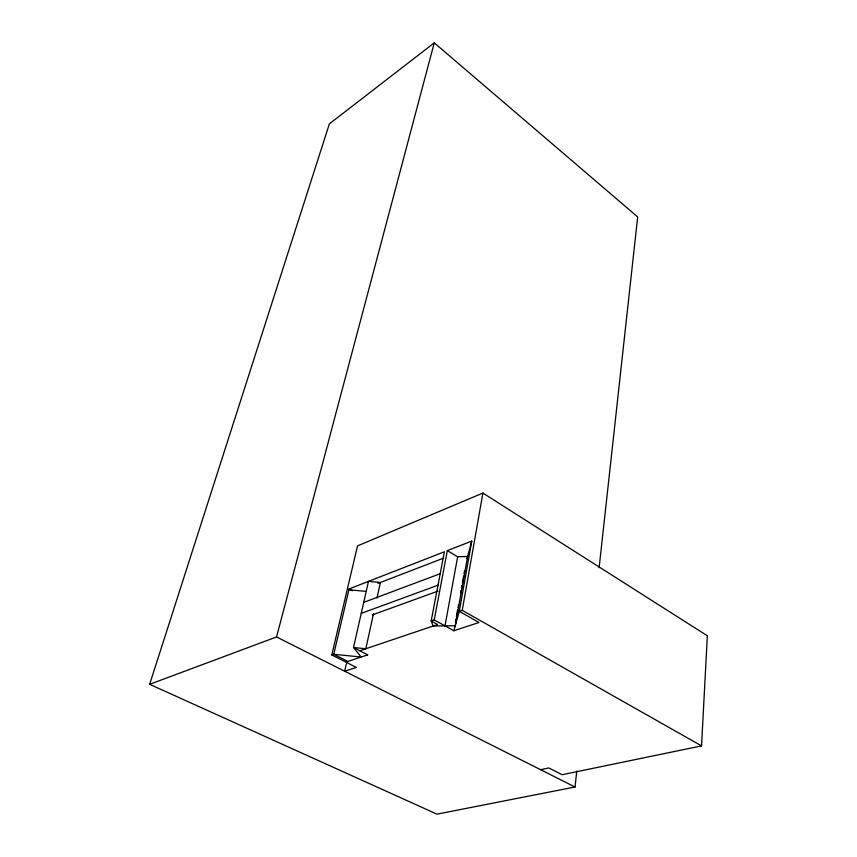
<?xml version="1.0" encoding="UTF-8"?>
<svg xmlns="http://www.w3.org/2000/svg" width="857" height="857" viewBox="0 0 857 857"><rect width="100%" height="100%" fill="white"/><g stroke="black" fill="none" stroke-linecap="round" stroke-linejoin="round"><path stroke-width="1.29" d="M540.606 769.693L548.78 767.947L562.16 774.717L701.54 745.89L707.346 635.787L482.898 493.054L357.54 545.877L331.788 654.952L356.33 667.41L344.653 671.213L346.721 662.129M599.129 567.741L637.683 216.95L434.263 42.85L329.377 123.879L149.654 684.314L436.984 814.15L575.036 786.994L576.782 771.054M434.231 619.911L447.333 550.633L457.659 556.761L467.601 556.45L455.26 625.739L433.139 626.017L431.189 620.95L434.231 619.911L453.846 630.763L459.298 611.341L462.244 610.334L482.898 493.054M447.333 550.633L471.757 541.11L459.298 611.341L479.02 622.482L453.846 630.763M455.474 621.657L455.935 619.054M456.406 616.451L457.563 609.948M458.024 607.345L458.495 604.742M460.584 593.033L461.045 590.43M461.505 587.827L461.977 585.224M462.437 582.621L463.605 576.118M464.065 573.515L464.526 570.912M444.997 625.867L457.659 556.761M373.534 613.676L365.81 648.76L353.512 647.517L368.478 581.378L380.401 582.481L376.962 598.079M359.822 650.784L437.627 624.507L431.189 620.95L444.376 551.79L349.12 588.92L333.748 654.277L331.788 654.952M149.654 684.314L276.522 636.965L434.263 42.85M467.022 558.593L471.757 541.11M378.055 583.381L443.69 558.089M363.732 602.364L440.198 573.708M361.247 613.376L438.002 585.213M372.388 614.887L438.109 591.062M348.928 589.787L366.196 591.373M276.522 636.965L575.036 786.994M349.12 588.92L352.516 590.773M462.244 610.334L701.54 745.89M367.696 654.855L347.856 661.454L333.748 654.277L361.14 657.03L353.512 647.517L367.696 654.855"/></g></svg>
